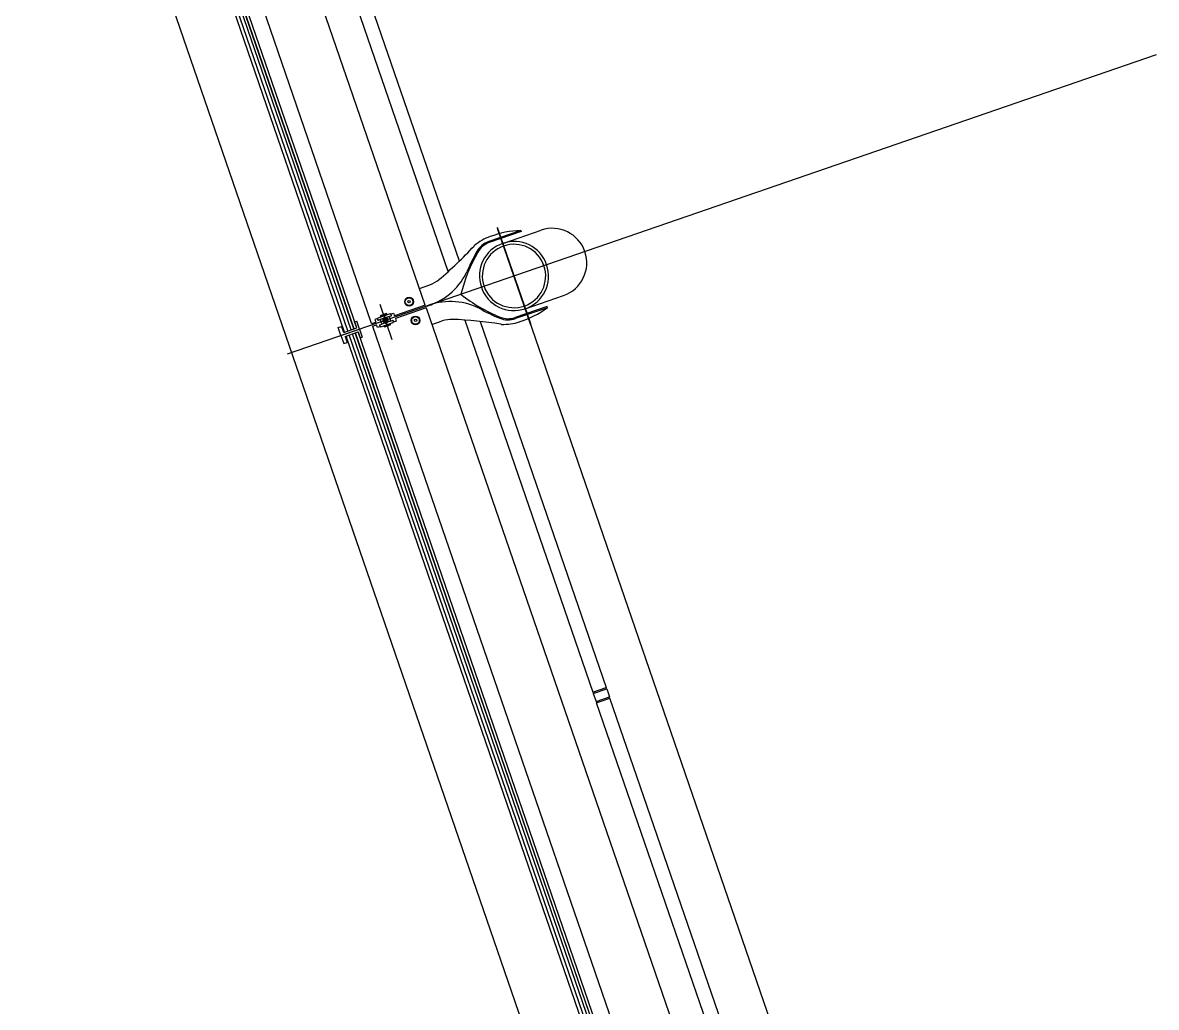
# Model space of a CAD drawing. Extents: x 809487 to 809680, y 818779 to 819225.
# Drawn here: x 809503.422 to 809507.426, y 819157.681 to 819161.158 of the extents above; entities that cross this region are included whole.
import ezdxf

# ---------------------------------------------------------------- set-up
doc = ezdxf.new("R2010")
doc.units = 0
for name, color, linetype in [('F-RC', 7, 'Continuous'), ('MAJ214__', 7, 'Continuous'), ('MAJ270__', 7, 'Continuous'), ('MAJ292__', 7, 'Continuous')]:
    doc.layers.add(name, color=color, linetype=linetype)

msp = doc.modelspace()

# ---------------------------------------------------------------- linework, layer by layer
at = {"layer": 'F-RC'}
for p, q in [((809504.9243, 819160.2788), (809504.4719, 819161.5927)), ((809504.9643, 819160.3162), (809504.5191, 819161.6089)), ((809504.9831, 819160.1078), (809505.4356, 819158.7939)), ((809505.0377, 819160.103), (809505.4828, 819158.8102)), ((809505.4356, 819158.7939), (809505.4828, 819158.8102)), ((809505.4372, 819158.7892), (809505.4845, 819158.8055)), ((809505.4372, 819158.7892), (809505.4469, 819158.7608)), ((809505.4374, 819158.7946), (809505.4391, 819158.7899)), ((809505.4809, 819158.8096), (809505.4826, 819158.8048)), ((809505.4845, 819158.8055), (809505.4942, 819158.7771)), ((809505.4469, 819158.7608), (809505.4942, 819158.7771)), ((809505.4486, 819158.7561), (809505.4682, 819158.7629)), ((809505.9109, 819157.4135), (809505.4486, 819158.7561)), ((809505.4488, 819158.7615), (809505.4505, 819158.7568)), ((809505.4682, 819158.7629), (809505.4958, 819158.7724)), ((809505.4923, 819158.7765), (809505.494, 819158.7717)), ((809505.9582, 819157.4298), (809505.4958, 819158.7724))]:
    msp.add_line(p, q, dxfattribs=at)
at = {"layer": 'MAJ214__'}
for p, q in [((809504.6542, 819160.0955), (809503.7052, 819162.8517)), ((809504.5818, 819160.0732), (809503.6458, 819162.7915)), ((809504.5912, 819160.0764), (809503.6552, 819162.7948)), ((809504.5919, 819160.0767), (809503.6559, 819162.795)), ((809504.5704, 819160.0693), (809503.6344, 819162.7876)), ((809504.8433, 819160.1606), (809504.7346, 819160.1231)), ((809504.8466, 819160.1511), (809504.7379, 819160.1137)), ((809504.6756, 819160.1134), (809504.6652, 819160.1098)), ((809504.6652, 819160.1098), (809504.6685, 819160.1004)), ((809504.7156, 819160.1206), (809504.6848, 819160.11)), ((809504.6857, 819160.1224), (809504.7074, 819160.1299)), ((809504.6863, 819160.1237), (809504.6857, 819160.1224)), ((809504.6867, 819160.1196), (809504.6857, 819160.1224)), ((809504.7062, 819160.1305), (809504.6863, 819160.1237)), ((809504.6867, 819160.1196), (809504.7084, 819160.1271)), ((809504.6886, 819160.1202), (809504.6889, 819160.1193)), ((809504.7062, 819160.1305), (809504.7074, 819160.1299)), ((809504.7065, 819160.1264), (809504.7069, 819160.1255)), ((809504.7084, 819160.1271), (809504.7074, 819160.1299)), ((809504.7158, 819160.1206), (809504.7234, 819160.1232)), ((809504.721, 819160.129), (809504.7314, 819160.1326)), ((809504.7291, 819160.1067), (809504.7215, 819160.1041)), ((809504.7314, 819160.1326), (809504.7346, 819160.1231)), ((809504.7379, 819160.1137), (809504.7411, 819160.1042)), ((809504.6542, 819160.0955), (809504.6685, 819160.1004)), ((809504.6575, 819160.086), (809504.6717, 819160.0909)), ((809504.6575, 819160.086), (809506.6077, 819154.4224)), ((809504.675, 819160.0815), (809504.6717, 819160.0909)), ((809504.6854, 819160.085), (809504.675, 819160.0815)), ((809504.683, 819160.0908), (809504.6905, 819160.0934)), ((809504.6865, 819160.0841), (809504.7304, 819160.0992)), ((809504.7213, 819160.104), (809504.6905, 819160.0934)), ((809504.7197, 819160.0945), (809504.6979, 819160.087)), ((809504.6989, 819160.0841), (809504.6979, 819160.087)), ((809504.7206, 819160.0916), (809504.6989, 819160.0841)), ((809504.7002, 819160.0835), (809504.6989, 819160.0841)), ((809504.6995, 819160.0886), (809504.6996, 819160.0881)), ((809504.7003, 819160.0878), (809504.6996, 819160.0881)), ((809504.7002, 819160.0835), (809504.72, 819160.0904)), ((809504.7173, 819160.0936), (809504.7176, 819160.0943)), ((809504.7174, 819160.0948), (809504.7176, 819160.0943)), ((809504.7206, 819160.0916), (809504.7197, 819160.0945)), ((809504.72, 819160.0904), (809504.7206, 819160.0916)), ((809504.7411, 819160.1042), (809504.7307, 819160.1007)), ((809505.5471, 819157.2327), (809504.5753, 819160.0551)), ((809505.5585, 819157.2366), (809504.5867, 819160.059)), ((809505.5679, 819157.2399), (809504.5961, 819160.0622)), ((809505.5686, 819157.2401), (809504.5968, 819160.0625))]:
    msp.add_line(p, q, dxfattribs=at)
for points in [[(809505.1812, 819160.424), (809505.0684, 819160.3852)], [(809505.275, 819160.1515), (809505.1622, 819160.1127)], [(809504.7199, 819160.13), (809504.6759, 819160.1148)]]:
    msp.add_lwpolyline(points, dxfattribs=at)
for centre, radius in [((809504.7863, 819160.1727), 0.0155), ((809504.7863, 819160.1727), 0.0135), ((809504.7863, 819160.1727), 0.0042), ((809504.8091, 819160.1065), 0.0155), ((809504.8091, 819160.1065), 0.0135), ((809504.8091, 819160.1065), 0.0042)]:
    msp.add_circle(centre, radius, dxfattribs=at)
for centre, radius, start, end in [((809505.5165, 819160.0661), 0.567, 149.9624, 158.1041), ((809505.0942, 819160.3103), 0.0792, 109, 149.9624), ((809504.7826, 819160.3779), 0.2307, 285.6773, 333.2312), ((809504.9718, 819160.285), 0.02, 326.6754, 338.1041), ((809504.9325, 819159.9425), 0.2307, 64.7688, 112.3227), ((809504.7826, 819160.3779), 0.2307, 285.6773, 292.3227), ((809504.9325, 819159.9425), 0.2307, 105.6773, 112.3227), ((809505.0244, 819160.1322), 0.02, 59.8959, 71.3246), ((809505.3189, 819160.64), 0.567, 239.8959, 248.0376), ((809504.7032, 819160.107), 0.0095, 145.1826, 198.9999), ((809504.7032, 819160.107), 0.006, 19.0001, 198.9999), ((809504.7032, 819160.107), 0.006, 198.9999, 19.0001), ((809504.7032, 819160.107), 0.0109, 101.1265, 116.8735), ((809504.7032, 819160.107), 0.0095, 19.0001, 71.3051), ((809504.7032, 819160.107), 0.0095, 326.6949, 19.0001), ((809505.1364, 819160.1876), 0.0792, 248.0376, 289), ((809504.7032, 819160.107), 0.0095, 198.9999, 252.8174), ((809504.7032, 819160.107), 0.0109, 281.1265, 296.8735)]:
    msp.add_arc(centre, radius, start, end, dxfattribs=at)
for points, degree in [([(809504.6756, 819160.1141), (809504.6756, 819160.1141), (809504.6756, 819160.1142), (809504.6756, 819160.1143), (809504.6756, 819160.1144), (809504.6756, 819160.1144), (809504.6756, 819160.1145), (809504.6757, 819160.1145), (809504.6757, 819160.1146), (809504.6757, 819160.1146), (809504.6757, 819160.1147), (809504.6758, 819160.1147), (809504.6758, 819160.1147), (809504.6758, 819160.1148), (809504.6759, 819160.1148), (809504.6759, 819160.1148)], 3), ([(809504.6764, 819160.1079), (809504.6763, 819160.1083), (809504.6762, 819160.1086), (809504.676, 819160.1095), (809504.6759, 819160.11), (809504.6758, 819160.1111), (809504.6757, 819160.1117), (809504.6756, 819160.1129), (809504.6756, 819160.1135), (809504.6756, 819160.1141)], 3), ([(809504.6764, 819160.1079), (809504.6764, 819160.1079), (809504.6764, 819160.1079), (809504.6765, 819160.1078), (809504.6765, 819160.1078), (809504.6765, 819160.1078), (809504.6765, 819160.1077), (809504.6765, 819160.1077)], 3), ([(809504.6773, 819160.1074), (809504.6773, 819160.1074), (809504.6773, 819160.1074), (809504.6772, 819160.1073), (809504.6772, 819160.1073), (809504.6771, 819160.1073), (809504.6771, 819160.1073), (809504.6769, 819160.1073), (809504.6769, 819160.1074), (809504.6767, 819160.1074), (809504.6767, 819160.1075), (809504.6766, 819160.1076), (809504.6765, 819160.1077), (809504.6765, 819160.1077)], 3), ([(809504.6773, 819160.1074), (809504.6779, 819160.1076), (809504.6785, 819160.1078), (809504.6801, 819160.1084), (809504.6811, 819160.1087), (809504.6826, 819160.1092), (809504.6832, 819160.1094), (809504.6842, 819160.1097), (809504.6845, 819160.1099), (809504.6848, 819160.11)], 3), ([(809504.6773, 819160.1074), (809504.6781, 819160.1077), (809504.679, 819160.108), (809504.6799, 819160.1083), (809504.6811, 819160.1087), (809504.6824, 819160.1091), (809504.6837, 819160.1096), (809504.6841, 819160.1097), (809504.6845, 819160.1098), (809504.6848, 819160.11)], 3), ([(809504.6848, 819160.11), (809504.6849, 819160.11), (809504.6849, 819160.1099), (809504.6849, 819160.1098), (809504.685, 819160.1096), (809504.6851, 819160.109), (809504.6852, 819160.1086), (809504.6853, 819160.1074), (809504.6855, 819160.1064), (809504.6859, 819160.1041), (809504.6862, 819160.1029), (809504.6867, 819160.1016), (809504.6867, 819160.1015), (809504.6867, 819160.1014)], 3), ([(809504.6961, 819160.1136), (809504.6961, 819160.1135), (809504.6961, 819160.1135), (809504.696, 819160.1134), (809504.696, 819160.1134), (809504.6958, 819160.1131), (809504.6957, 819160.113), (809504.6955, 819160.1126), (809504.6953, 819160.1124), (809504.6952, 819160.1122)], 3), ([(809504.6982, 819160.1168), (809504.6971, 819160.1151), (809504.6961, 819160.1136)], 2), ([(809504.7047, 819160.1165), (809504.703, 819160.1171), (809504.7011, 819160.1178)], 2), ([(809504.7062, 819160.116), (809504.706, 819160.1161), (809504.7058, 819160.1162), (809504.7054, 819160.1163), (809504.7052, 819160.1164), (809504.705, 819160.1165), (809504.7049, 819160.1165), (809504.7048, 819160.1165), (809504.7047, 819160.1165), (809504.7047, 819160.1165)], 3), ([(809504.7156, 819160.1206), (809504.7157, 819160.1206), (809504.7157, 819160.1206), (809504.7158, 819160.1206)], 2), ([(809504.7156, 819160.1206), (809504.7157, 819160.1206), (809504.7157, 819160.1206), (809504.7158, 819160.1206)], 2), ([(809504.7196, 819160.1127), (809504.7192, 819160.1137), (809504.7188, 819160.1147), (809504.7179, 819160.1167), (809504.7174, 819160.1176), (809504.7166, 819160.1189), (809504.7164, 819160.1194), (809504.716, 819160.12), (809504.7159, 819160.1203), (809504.7158, 819160.1205), (809504.7158, 819160.1206), (809504.7158, 819160.1206)], 3), ([(809504.7215, 819160.1041), (809504.7215, 819160.1041), (809504.7215, 819160.1041), (809504.7214, 819160.1043), (809504.7213, 819160.1045), (809504.7212, 819160.105), (809504.7212, 819160.1054), (809504.721, 819160.1067), (809504.7208, 819160.1077), (809504.7204, 819160.11), (809504.7201, 819160.1111), (809504.7197, 819160.1125), (809504.7196, 819160.1126), (809504.7196, 819160.1127)], 3), ([(809504.7205, 819160.1296), (809504.7209, 819160.1291), (809504.7213, 819160.1286), (809504.7219, 819160.1276), (809504.7222, 819160.1271), (809504.7228, 819160.1261), (809504.723, 819160.1256), (809504.7234, 819160.1248), (809504.7236, 819160.1245), (809504.7237, 819160.1242)], 3), ([(809504.7237, 819160.124), (809504.7238, 819160.124), (809504.7238, 819160.1239), (809504.7238, 819160.1238), (809504.7238, 819160.1238), (809504.7238, 819160.1236), (809504.7237, 819160.1235), (809504.7236, 819160.1234), (809504.7236, 819160.1234), (809504.7235, 819160.1233), (809504.7234, 819160.1233), (809504.7234, 819160.1232), (809504.7234, 819160.1232), (809504.7234, 819160.1232)], 3), ([(809504.7237, 819160.124), (809504.7237, 819160.124), (809504.7237, 819160.124), (809504.7237, 819160.1241), (809504.7237, 819160.1241), (809504.7237, 819160.1241), (809504.7237, 819160.1242), (809504.7237, 819160.1242)], 3), ([(809504.7291, 819160.1067), (809504.7291, 819160.1067), (809504.7291, 819160.1067), (809504.7291, 819160.1067), (809504.7292, 819160.1067), (809504.7292, 819160.1067), (809504.7293, 819160.1067), (809504.7294, 819160.1067), (809504.7295, 819160.1067), (809504.7296, 819160.1066), (809504.7297, 819160.1066), (809504.7298, 819160.1065), (809504.7298, 819160.1064), (809504.7298, 819160.1063)], 3), ([(809504.7299, 819160.1061), (809504.7299, 819160.1061), (809504.7299, 819160.1062), (809504.7299, 819160.1062), (809504.7299, 819160.1063), (809504.7298, 819160.1063), (809504.7298, 819160.1063), (809504.7298, 819160.1063)], 3), ([(809504.7299, 819160.1061), (809504.73, 819160.1058), (809504.7301, 819160.1055), (809504.7303, 819160.1046), (809504.7304, 819160.1041), (809504.7306, 819160.1029), (809504.7306, 819160.1024), (809504.7307, 819160.1012), (809504.7307, 819160.1006), (809504.7307, 819160.1)], 3), ([(809504.6826, 819160.0901), (809504.6826, 819160.0901), (809504.6826, 819160.0901), (809504.6825, 819160.0902), (809504.6825, 819160.0903), (809504.6826, 819160.0904), (809504.6826, 819160.0905), (809504.6827, 819160.0906), (809504.6827, 819160.0907), (809504.6828, 819160.0908), (809504.6829, 819160.0908), (809504.683, 819160.0908), (809504.683, 819160.0908), (809504.683, 819160.0908)], 3), ([(809504.6826, 819160.0901), (809504.6826, 819160.09), (809504.6826, 819160.09), (809504.6826, 819160.09), (809504.6826, 819160.09), (809504.6826, 819160.0899), (809504.6826, 819160.0899), (809504.6827, 819160.0899)], 3), ([(809504.6858, 819160.0845), (809504.6854, 819160.085), (809504.6851, 819160.0855), (809504.6844, 819160.0865), (809504.6841, 819160.0869), (809504.6835, 819160.0879), (809504.6833, 819160.0884), (809504.6829, 819160.0892), (809504.6828, 819160.0895), (809504.6827, 819160.0899)], 3), ([(809504.6865, 819160.0841), (809504.6864, 819160.0841), (809504.6864, 819160.0841), (809504.6863, 819160.0841), (809504.6863, 819160.0841), (809504.6862, 819160.0841), (809504.6862, 819160.0842), (809504.6861, 819160.0842), (809504.6861, 819160.0842), (809504.686, 819160.0842), (809504.686, 819160.0843), (809504.6859, 819160.0843), (809504.6859, 819160.0843), (809504.6858, 819160.0844), (809504.6858, 819160.0845), (809504.6858, 819160.0845)], 3), ([(809504.6867, 819160.1014), (809504.6871, 819160.1004), (809504.6875, 819160.0994), (809504.6884, 819160.0974), (809504.6889, 819160.0965), (809504.6897, 819160.0952), (809504.69, 819160.0947), (809504.6903, 819160.094), (809504.6904, 819160.0938), (809504.6905, 819160.0936), (809504.6905, 819160.0935), (809504.6905, 819160.0934)], 3), ([(809504.7001, 819160.098), (809504.7003, 819160.098), (809504.7005, 819160.0979), (809504.7009, 819160.0978), (809504.7011, 819160.0977), (809504.7014, 819160.0976), (809504.7015, 819160.0976), (809504.7016, 819160.0975), (809504.7016, 819160.0975), (809504.7016, 819160.0975)], 3), ([(809504.7016, 819160.0975), (809504.7033, 819160.0969), (809504.7053, 819160.0963)], 2), ([(809504.7081, 819160.0973), (809504.7092, 819160.099), (809504.7102, 819160.1005)], 2), ([(809504.7102, 819160.1005), (809504.7103, 819160.1005), (809504.7103, 819160.1005), (809504.7103, 819160.1006), (809504.7104, 819160.1007), (809504.7105, 819160.1009), (809504.7106, 819160.1011), (809504.7109, 819160.1015), (809504.711, 819160.1016), (809504.7111, 819160.1018)], 3), ([(809504.7215, 819160.1041), (809504.7214, 819160.1041), (809504.7214, 819160.104), (809504.7213, 819160.104)], 2), ([(809504.7307, 819160.1), (809504.7307, 819160.0999), (809504.7307, 819160.0998), (809504.7307, 819160.0997), (809504.7307, 819160.0997), (809504.7307, 819160.0996), (809504.7307, 819160.0996), (809504.7307, 819160.0995), (809504.7306, 819160.0995), (809504.7306, 819160.0994), (809504.7306, 819160.0994), (809504.7306, 819160.0993), (809504.7305, 819160.0993), (809504.7305, 819160.0993), (809504.7305, 819160.0992), (809504.7304, 819160.0992)], 3)]:
    msp.add_open_spline(points, degree=degree, dxfattribs=at)
at = {"layer": 'MAJ270__'}
for p, q in [((809507.4258, 819161.0445), (809504.3558, 819159.9874)), ((809507.4258, 819161.0445), (809504.3558, 819159.9874)), ((809505.0974, 819160.4362), (809505.2148, 819160.0953)), ((809505.2165, 819160.0903), (809505.0991, 819160.4313)), ((809507.1104, 819154.5902), (809505.157, 819160.2633)), ((809504.7268, 819160.0384), (809504.684, 819160.1626)), ((809504.7268, 819160.0384), (809504.684, 819160.1626)), ((809504.7268, 819160.0384), (809504.684, 819160.1626))]:
    msp.add_line(p, q, dxfattribs=at)
at = {"layer": 'MAJ292__'}
for p, q in [((809504.8433, 819160.1606), (809503.909, 819162.8742)), ((809504.6014, 819160.0799), (809503.6654, 819162.7983)), ((809506.3256, 819154.32), (809503.4215, 819162.754)), ((809504.5588, 819160.0653), (809503.6228, 819162.7836)), ((809505.1172, 819160.3786), (809505.2525, 819160.4252)), ((809505.1967, 819160.1479), (809505.3319, 819160.1945)), ((809504.8466, 819160.1511), (809506.7968, 819154.4875)), ((809504.5359, 819160.0812), (809504.5482, 819160.0854)), ((809504.5457, 819160.0528), (809504.5359, 819160.0812)), ((809504.5457, 819160.0528), (809504.6112, 819160.0753)), ((809504.5457, 819160.0528), (809504.6112, 819160.0753)), ((809504.5555, 819160.0641), (809504.5482, 819160.0854)), ((809504.5555, 819160.0641), (809504.6014, 819160.0799)), ((809504.5604, 819160.0499), (809504.6063, 819160.0657)), ((809504.5941, 819160.1012), (809504.6014, 819160.1037)), ((809504.6014, 819160.0799), (809504.5941, 819160.1012)), ((809504.6112, 819160.0753), (809504.6014, 819160.1037)), ((809505.5781, 819157.2434), (809504.6063, 819160.0657)), ((809504.6063, 819160.0657), (809504.6136, 819160.0445)), ((809504.6112, 819160.0753), (809504.6209, 819160.047)), ((809504.5457, 819160.0528), (809504.5554, 819160.0244)), ((809504.5554, 819160.0244), (809504.5677, 819160.0287)), ((809504.5604, 819160.0499), (809504.5677, 819160.0287)), ((809505.5356, 819157.2287), (809504.5638, 819160.0508)), ((809504.6136, 819160.0445), (809504.6209, 819160.047))]:
    msp.add_line(p, q, dxfattribs=at)
for points in [[(809505.1812, 819160.424), (809505.1826, 819160.42), (809505.0698, 819160.3812)], [(809504.823, 819160.2197), (809504.8598, 819160.2324)], [(809505.275, 819160.1515), (809505.2737, 819160.1555), (809505.1609, 819160.1167)], [(809504.8669, 819160.092), (809504.9038, 819160.1047)]]:
    msp.add_lwpolyline(points, dxfattribs=at)
for centre, radius, start, end in [((809505.2922, 819160.3098), 0.122, 19, 109), ((809505.1292, 819160.2396), 0.1724, 109.2751, 130.3961), ((809505.1922, 819160.0849), 0.3393, 91.8607, 110.7061), ((809504.0288, 819161.2759), 1.3402, 310.0784, 317.4258), ((809505.5165, 819160.0661), 0.5628, 149.9624, 166.3679), ((809505.0304, 819160.3556), 0.02, 130.3961, 137.4258), ((809505.0942, 819160.3103), 0.075, 109, 149.9624), ((809505.157, 819160.2633), 0.122, 19, 199), ((809505.157, 819160.2633), 0.112, 19, 199), ((809505.2922, 819160.3098), 0.122, 289, 19), ((809505.157, 819160.2633), 0.122, 199, 19), ((809505.157, 819160.2633), 0.112, 199, 19), ((809504.8272, 819160.3269), 0.1, 289, 310.0784), ((809505.3189, 819160.64), 0.5628, 231.6321, 248.0376), ((809505.0749, 819160.4256), 0.3393, 287.2939, 306.1393), ((809504.9363, 819160.0102), 0.1, 87.9216, 109), ((809504.8913, 819158.7708), 1.3402, 80.5742, 87.9216), ((809505.1364, 819160.1876), 0.075, 248.0376, 289), ((809505.1141, 819160.1126), 0.02, 260.5742, 267.6039), ((809505.1205, 819160.2649), 0.1724, 267.6039, 288.7249)]:
    msp.add_arc(centre, radius, start, end, dxfattribs=at)
msp.add_open_spline([(809504.7199, 819160.13), (809504.7199, 819160.13), (809504.7199, 819160.13), (809504.72, 819160.13), (809504.72, 819160.13), (809504.7201, 819160.1299), (809504.7202, 819160.1299), (809504.7202, 819160.1299), (809504.7202, 819160.1298), (809504.7203, 819160.1298), (809504.7203, 819160.1298), (809504.7204, 819160.1297), (809504.7204, 819160.1297), (809504.7205, 819160.1296), (809504.7205, 819160.1296), (809504.7205, 819160.1296)], degree=3, dxfattribs=at)

doc.saveas('drawing.dxf')
